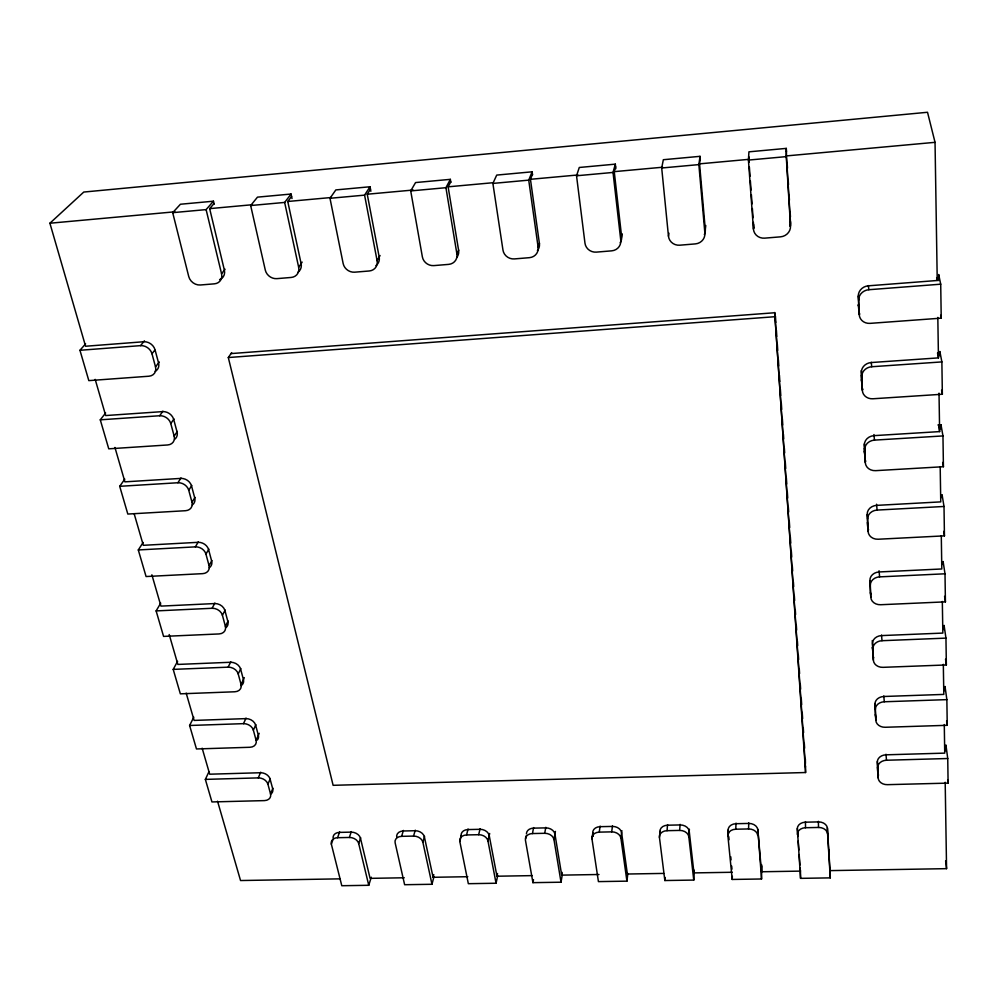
<?xml version="1.0" encoding="UTF-8"?>
<svg xmlns="http://www.w3.org/2000/svg" width="998" height="998" viewBox="0 0 998 998"><rect width="100%" height="100%" fill="white"/><g stroke="black" fill="none" stroke-linecap="round" stroke-linejoin="round"><path stroke-width="1.5" d="M231.673 352.643L228.305 357.546L333.12 785.314L805.573 772.527L774.722 312.486M800.159 868.11L800.371 871.117L761.499 871.765L761.599 866.202M728.178 829.874L727.904 835.962L732.22 879.45L761.536 878.989L761.786 865.004M761.536 878.989L757.844 829.238M757.707 835.351A8.558 6.549 4.6 0 0 748.575 828.951L748.75 822.851M727.904 835.962A8.545 6.537 5 0 1 735.775 829.213L736.013 823.138M732.22 879.45L732.345 876.356M790.478 221.444L790.503 225.935A10.666 10.042 -13.8 0 1 780.523 236.838L764.693 238.148A10.616 10.03 -11.8 0 1 753.428 229.053L753.64 224.562M753.428 229.053L748.425 160.079L748.924 151.833L786.274 148.39L786.461 151.434M749.036 162.424L748.962 156.886M732.295 872.264L693.959 872.901L694.146 870.144M660.04 831.322L659.441 837.384L664.855 880.535L693.76 880.074L694.284 872.352M693.76 880.074L688.82 836.773L689.381 829.188M688.82 836.773A8.458 6.487 6.9 0 0 679.638 830.411L680.137 824.36M664.855 880.535L665.13 877.454M659.441 837.384A8.446 6.475 7.3 0 1 667.026 830.685L667.575 824.635M700.297 159.43L700.022 156.337L663.346 159.717L661.699 168.001L668.46 236.189A10.429 9.943 2 0 0 679.788 245.196L695.344 243.899A10.467 9.968 -0.9 0 0 704.875 233.133L705.773 225.486M592.849 832.756L591.951 838.769L598.426 881.608L626.931 881.147L627.842 873.475M626.931 881.147L620.906 838.17L621.866 830.635M620.906 838.17A8.383 6.412 9.2 0 0 611.687 831.858L612.498 825.845M704.875 233.133L698.862 164.608L700.022 156.337M704.351 234.567A10.404 9.93 -1.2 0 0 705.299 229.503L699.561 163.847L700.247 158.907M591.951 838.769A8.371 6.4 9.6 0 1 599.249 832.132L600.122 826.119M598.975 874.498L561.699 875.134L562.161 872.402M533.618 827.579L532.445 833.555A8.296 6.312 11.7 0 0 525.422 840.141L532.932 882.656L561.026 882.207L562.311 874.585M668.46 236.189L668.972 233.195M561.026 882.207L553.965 839.555L555.424 831.434M553.965 839.555A8.308 6.337 11.4 0 0 544.708 833.293L545.819 827.317M532.932 882.656L533.506 879.612M525.721 838.644L526.32 835.65M532.171 875.62L496.942 876.219L497.54 873.5M461.313 835.551L459.816 841.501L468.336 883.692L496.056 883.242L497.69 875.67M496.056 883.242L487.96 840.915L489.681 833.467M487.96 840.915A8.246 6.25 13.4 0 0 478.666 834.702L480.088 828.752M615.828 168.724L615.317 164.146L579.289 167.477L576.532 175.773L584.978 243.213A10.317 9.793 16.9 0 0 596.367 252.12L611.662 250.847A10.329 9.818 14.5 0 0 620.756 240.206L622.265 233.881M459.816 841.501A8.233 6.225 13.8 0 1 466.577 834.952L468.05 829.014M467.812 876.706L433.082 877.292L433.793 874.597M403.392 830.436L401.633 836.336A8.171 6.138 15.8 0 0 395.133 842.836L404.627 884.715L431.972 884.278L433.955 876.743M620.195 242.701A10.279 9.78 14.5 0 0 621.617 236.576L614.244 171.644L615.604 166.678M620.756 240.206L613.034 172.442L615.317 164.146M431.972 884.278L422.89 842.262L424.549 836.336M422.89 842.262A8.184 6.163 15.4 0 0 413.559 836.087L415.255 830.174M332.895 839.742L331.348 844.146L341.79 885.725L368.761 885.288L371.281 877.205M368.761 885.288L358.719 843.584L360.665 837.684M331.348 844.146A8.134 6.05 17.6 0 1 337.598 837.709L349.35 837.459L351.333 831.584M337.598 837.709L339.632 831.833M532.533 174.912L532.109 171.818L496.717 175.087L492.887 183.42L502.967 250.099A10.267 9.581 26.9 0 0 514.407 258.919L529.439 257.671A10.267 9.631 25.5 0 0 538.122 247.155L539.481 243.287M537.423 250.598A10.217 9.593 25.6 0 0 539.407 243.512L530.449 179.303L532.458 174.326M538.122 247.155L528.728 180.139L532.109 171.818M208.944 771.741L205.351 779.388L211.95 801.943L264.458 800.608A8.258 6.188 20.3 0 0 270.545 793.946L272.916 788.22M270.545 793.946L267.926 784.203L270.308 778.502M205.351 779.388L258.27 777.891L260.703 772.202M193.787 717.2L189.608 725.484L196.469 748.962L249.937 747.277A8.433 6.425 21.6 0 0 256.099 740.316L259.206 733.318M256.099 740.316L253.367 730.174L255.875 724.61M189.608 725.484L243.5 723.65L246.057 718.098M450.846 182.409L450.348 179.353L415.567 182.559L410.714 190.917L422.366 256.873A10.242 9.356 32.5 0 0 433.868 265.605L448.638 264.383A10.242 9.406 31.7 0 0 456.909 253.979L458.706 250.111M177.594 661.325L173.203 669.384L180.351 693.835L234.817 691.776A8.633 6.674 23.2 0 0 241.054 684.478L244.31 677.667M241.054 684.478L238.21 673.912L240.842 668.498M173.203 669.384L228.118 667.163L230.8 661.774M160.728 603.129L156.125 610.913L163.572 636.4L219.073 633.942A8.832 6.936 25 0 0 225.386 626.282L228.118 621.018M225.386 626.282L222.417 615.279L225.186 610.04M456.834 257.334A10.192 9.369 31.9 0 0 458.606 250.336L448.127 186.826L450.759 181.836M456.909 253.979L445.931 187.699L450.348 179.353M156.125 610.913L212.087 608.281L214.894 603.066M143.138 542.45L138.298 549.948L146.07 576.532L202.656 573.65A9.057 7.211 27 0 0 209.044 565.604L211.913 560.527M370.869 191.292L370.021 186.763L335.839 189.919L329.989 198.29L343.15 263.534A10.229 9.132 35.7 0 0 354.714 272.18L369.223 270.982A10.229 9.182 35.2 0 0 377.107 260.678L380.063 255.525M209.044 565.604L205.95 554.115L208.856 549.075M138.298 549.948L195.358 546.867L198.315 541.852M124.787 479.14L119.71 486.313L127.819 514.057L185.516 510.714A9.294 7.51 29.5 0 0 191.99 502.268L195.009 497.403M191.99 502.268L188.747 490.268L191.803 485.44M375.922 265.63A10.18 9.144 35.4 0 0 379.19 257.047L367.239 194.223L370.483 189.208M119.71 486.313L177.893 482.745L181.012 477.955M377.107 260.678L364.582 195.134L370.021 186.763M292.015 198.515L291.067 194.036L257.472 197.142L250.66 205.538L265.293 270.084A10.217 8.907 37.6 0 0 276.895 278.642L291.154 277.456A10.217 8.957 37.3 0 0 298.664 267.277L302.157 262.112M105.626 413.01L100.274 419.821L108.757 448.826L167.614 444.971A9.556 7.797 32.3 0 0 174.163 436.089L177.345 431.46M174.163 436.089L170.783 423.551L174.001 418.96M100.274 419.821L159.655 415.742L162.923 411.188M298.115 272.13A10.167 8.92 37.5 0 0 301.122 263.634L287.761 201.484L291.578 196.469M250.66 205.538L284.655 202.432L291.067 194.036M85.591 343.873L79.952 350.286L88.822 380.625L148.889 376.221A9.83 8.109 35.5 0 0 155.513 366.877L159.293 361.962M214.171 204.216L213.46 201.197L180.426 204.241L172.691 212.661L188.734 276.521A10.217 8.695 38.9 0 0 200.386 284.991L214.42 283.831A10.217 8.732 38.7 0 0 221.556 273.764L225.061 269.235M155.513 366.877L151.983 353.754L154.84 350.111M79.952 350.286L140.556 345.632L144.448 340.817M219.597 279.627A10.167 8.695 38.8 0 0 224.375 270.121L209.655 208.632L214.021 203.592M172.691 212.661L206.112 209.605L213.46 201.197M155.189 371.331A9.793 8.084 35.6 0 0 158.557 362.923L155.052 349.836A9.843 8.146 36.2 0 0 143.687 341.753L85.578 346.244L49.9 223.228L83.77 192.053L927.516 112.275L935.039 142.327L937.234 280.5L868.397 285.815A10.554 9.581 -15.1 0 0 858.292 296.256L858.879 310.603A10.504 9.506 -14.1 0 0 859.814 314.183M49.9 223.228L174.875 211.801M209.655 208.632L252.419 204.715M287.761 201.484L331.336 197.504M367.239 194.223L413.11 190.032M448.127 186.826L493.299 182.696M530.449 179.303L577.967 174.962M614.244 171.644L662.622 167.227M699.561 163.847L748.812 159.343M789.905 226.209A10.604 10.005 -14.2 0 0 790.478 222.317L786.436 155.913L935.039 142.327M329.989 198.29L364.582 195.134M410.714 190.917L445.931 187.699M492.887 183.42L528.728 180.139M576.532 175.773L613.034 172.442M661.699 168.001L698.862 164.608M748.425 160.079L786.274 156.624L786.274 148.39M859.253 314.595L858.667 300.198A10.604 9.618 -14.8 0 1 868.834 289.719L940.715 284.193L941.226 318.15L870.094 323.364A10.554 9.543 -13.9 0 1 859.253 314.595L858.305 304.677A10.417 9.444 -14.5 0 0 858.455 305.912M231.012 353.591L774.71 312.748L805.486 767.113M228.305 357.546L774.66 316.728M937.821 317.414L938.457 357.883L871.279 362.536A10.279 9.144 -10.7 0 0 861.411 372.429L861.96 386.089A10.229 9.069 -10 0 0 862.883 389.507M862.359 390.38L861.798 376.658A10.329 9.182 -10.5 0 1 871.728 366.74L941.875 361.912L942.349 394.235L872.926 398.776A10.279 9.107 -9.9 0 1 862.359 390.38L861.935 385.814M937.933 424.998L941.002 424.811L942.96 435.926L943.422 466.715L875.62 470.657A10.03 8.683 -7.1 0 1 865.303 462.585L864.942 458.356M939.018 393.15L939.629 431.598L874.036 435.639A10.017 8.732 -7.7 0 0 864.38 445.008L864.917 458.032A9.98 8.658 -7.2 0 0 865.802 461.301M865.303 462.585L864.767 449.512A10.067 8.757 -7.5 0 1 874.473 440.118L942.96 435.926M868.123 531.46L867.611 518.985A9.83 8.371 -5.4 0 1 877.105 510.078L944.008 506.473L944.445 535.851L878.19 539.232A9.793 8.296 -5 0 1 868.123 531.46L867.362 522.441M870.805 597.253L870.318 585.327A9.606 7.996 -3.8 0 1 879.612 576.869L945.006 573.8L945.418 601.856L880.648 604.726A9.568 7.934 -3.5 0 1 870.805 597.253L870.431 592.612M873.375 660.14L872.913 648.737A9.394 7.647 -2.5 0 1 882.007 640.704L945.954 638.121L946.354 664.955L883.005 667.338A9.356 7.585 -2.3 0 1 873.375 660.14L872.926 654.451M875.832 720.319L875.396 709.403A9.194 7.323 -1.5 0 1 884.29 701.769L946.865 699.635L947.239 725.309L885.251 727.268A9.157 7.26 -1.3 0 1 875.832 720.319L875.383 714.443M878.19 777.966L877.766 767.512A8.994 7.011 -0.7 0 1 886.486 760.239L947.738 758.517L948.1 783.118L887.409 784.665A8.957 6.961 -0.5 0 1 878.19 777.966L877.379 767.1M401.633 836.336L413.559 836.087M466.577 834.952L478.666 834.702M532.445 833.555L544.708 833.293M599.249 832.132L611.687 831.858M667.026 830.685L679.638 830.411M735.775 829.213L748.575 828.951M797.377 834.54A8.645 6.612 2.8 0 1 805.536 827.729L818.522 827.454A8.67 6.612 2.3 0 1 827.604 833.916L830.286 877.878L800.558 878.352L797.315 828.402M340.093 878.851L240.543 880.535L217.539 801.207M404.277 877.778L370.083 878.352L360.478 838.245A8.109 6.05 17.3 0 0 351.146 832.132L339.432 832.394A8.096 6.038 17.6 0 0 333.083 838.008M663.645 873.412L627.368 874.023L621.604 832.706A8.346 6.4 9.1 0 0 612.423 826.419L600.035 826.681A8.333 6.387 9.5 0 0 592.775 833.318L593.224 836.374M797.864 836.511L797.327 828.976A8.608 6.587 2.7 0 1 805.448 822.19L818.385 821.903A8.62 6.599 2.3 0 1 827.429 828.34L830.012 870.618L946.566 868.659L945.193 782.282M95.184 379.377L105.688 415.555L162.624 411.613A9.556 7.834 32.9 0 1 173.689 419.397L177.045 431.897A9.506 7.784 32.4 0 1 174.588 439.357M114.932 447.453L124.912 481.847L180.725 478.404A9.294 7.535 30 0 1 191.516 485.901L194.722 497.852A9.244 7.485 29.5 0 1 192.277 504.963M134.231 513.995L143.313 545.307L198.041 542.326A9.057 7.248 27.5 0 1 208.582 549.549L211.651 561.001A9.019 7.198 27.1 0 1 209.206 567.787M151.871 574.798L160.952 606.11L214.632 603.565A8.832 6.974 25.4 0 1 224.924 610.526L227.868 621.517A8.795 6.924 25 0 1 226.184 627.43M169.198 634.528L177.869 664.431L230.538 662.273A8.633 6.712 23.5 0 1 240.593 669.009L243.425 679.538A8.595 6.662 23.2 0 1 240.992 685.738M186.189 693.136L194.111 720.419L245.807 718.622A8.433 6.45 21.9 0 1 255.638 725.134L258.345 735.252A8.408 6.412 21.7 0 1 257.284 740.067M202.157 748.188L209.705 774.199L260.478 772.739A8.258 6.213 20.6 0 1 270.084 779.039L272.691 788.757A8.221 6.175 20.3 0 1 271.007 793.946M206.112 209.605L221.556 273.764M284.655 202.432L298.664 267.277M433.082 877.292L424.387 836.885A8.146 6.15 15.4 0 0 415.093 830.735L403.229 830.997A8.146 6.125 15.8 0 0 396.755 837.472M940.715 284.193L938.694 274.512L938.781 280.625M936.635 277.606L937.234 280.5M940.64 315.281L941.226 318.15M941.875 361.912L939.866 351.483L939.941 356.049M496.942 876.219L489.207 835.513A8.209 6.238 13.4 0 0 479.951 829.313L467.912 829.575A8.196 6.225 13.8 0 0 461.176 836.112M937.521 352.905L938.457 357.883M941.601 390.206L942.349 394.235M938.706 426.283L939.629 431.598M942.686 462.448L943.422 466.715M561.699 875.134L554.938 834.116A8.271 6.325 11.3 0 0 545.719 827.878L533.506 828.14A8.258 6.3 11.7 0 0 526.433 833.891M944.008 506.473L942.075 494.746L942.124 497.815M943.721 531.373L944.445 535.851M945.006 573.8L943.11 561.537L943.147 564.631M944.582 596.317L945.418 601.856M945.954 638.121L944.083 625.384L944.158 629.825M945.53 659.204L946.354 664.955M946.865 699.635L945.031 686.462L945.094 690.965M946.64 720.868L947.239 725.309M947.738 758.517L945.929 744.97L946.017 751.082M947.701 780.074L948.1 783.118M945.63 860.925L946.566 868.659M693.959 872.901L689.231 831.272A8.433 6.475 6.9 0 0 680.087 824.934L667.525 825.209A8.408 6.462 7.3 0 0 659.977 831.895M868.372 285.565L868.834 289.719M871.254 362.274L871.728 366.74M873.924 434.567L874.473 440.118M728.465 833.542L728.153 830.448A8.508 6.524 5 0 1 735.988 823.712L748.737 823.425A8.52 6.537 4.6 0 1 757.831 829.825L761.499 871.765M728.765 836.648L729.076 839.742M730.761 856.771L731.06 859.877M731.671 866.064L731.983 869.158M858.268 296.007L858.667 300.198M876.543 504.24L877.105 510.078M861.249 370.657L861.798 376.658M879.051 570.769L879.612 576.869M861.199 375.211L861.623 382.284M881.508 635.065L882.007 640.704M864.28 443.923L864.767 449.512M864.206 448.426L864.567 454.127M883.791 695.943L884.29 701.769M867.237 514.581L867.611 518.985M885.987 754.251L886.486 760.239M869.944 580.724L870.318 585.327M872.264 640.566L872.913 648.737M872.614 650.384L872.377 647.328A9.244 7.535 -2.5 0 0 872.489 648.301M874.947 703.565L875.396 709.403M877.317 761.499L877.766 767.512M749.373 167.028L750.034 176.259M750.371 180.863L751.045 190.082M751.382 194.697L752.043 203.916M752.38 208.52L753.041 217.751M753.378 222.354L753.602 225.423A10.566 9.992 -12.2 0 0 754.151 227.981M798.2 841.015L798.849 850.047M799.173 854.562L799.934 865.091M775.434 316.179L775.845 322.391M776.382 330.163L776.793 336.376M777.317 344.148L777.741 350.36M778.378 359.692L778.789 365.904M779.426 375.223L779.837 381.448M780.361 389.22L780.785 395.433M781.309 403.204L781.733 409.417M782.357 418.736L782.781 424.961M783.418 434.28L783.729 438.945M784.353 448.264L784.678 452.93M785.301 462.249L785.725 468.474M786.349 477.793L786.773 484.005M787.297 491.777L787.721 498.002M788.345 507.321L788.67 511.986M789.293 521.305L789.717 527.518M790.341 536.849L790.765 543.062M791.289 550.834L791.713 557.046M792.337 566.377L792.649 571.031M793.385 581.909L793.709 586.575M794.333 595.906L794.645 600.559M795.281 609.89L795.593 614.543M796.329 625.422L796.641 630.087M797.377 640.966L797.701 645.631M798.325 654.95L798.637 659.616M799.273 668.934L799.585 673.6M800.321 684.478L800.633 689.144M801.269 698.463L801.681 704.688M802.217 712.447L802.629 718.672M803.265 727.991L803.577 732.657M804.313 743.535L804.625 748.201M787.173 163.26L787.472 168.2M788.208 180.139L788.482 184.742M789.131 195.483L789.418 200.199M790.167 212.362L790.441 216.965M828.078 835.126L828.265 838.183M828.989 850.184L829.276 854.762M786.274 156.624L790.503 225.935M829.962 868.035L830.286 877.878M829.912 867.823L830.012 870.618M827.404 827.766L827.604 833.916M818.372 821.329L818.522 827.454M941.002 424.811L941.077 429.389M940.191 466.852L940.752 501.882L876.656 505.375A9.78 8.333 -5.5 0 0 867.212 514.257L867.724 526.695A9.743 8.271 -5.2 0 0 868.584 529.813M941.289 535.701L941.813 568.972L879.163 571.954A9.556 7.972 -3.9 0 0 869.919 580.387L870.406 592.276A9.518 7.909 -3.6 0 0 870.817 594.297M942.324 601.457L942.836 633.081L881.558 635.589A9.356 7.622 -2.6 0 0 872.501 643.61L872.976 654.975A9.306 7.56 -2.4 0 0 873.799 657.832M943.322 664.344L943.809 694.408L883.841 696.492A9.144 7.298 -1.6 0 0 874.984 704.114L875.433 715.005A9.119 7.236 -1.4 0 0 875.82 716.863M944.283 724.536L944.732 753.128L886.037 754.812A8.957 6.998 -0.7 0 0 877.354 762.073L877.778 772.502A8.92 6.936 -0.6 0 0 878.564 775.134M805.361 759.079L805.436 763.557M805.486 766.551L805.573 772.527M805.436 821.616L805.536 827.729M800.471 870.568L800.558 878.352M791.277 551.882L791.289 556.185M786.424 150.985L786.436 155.913M864.455 452.418A9.905 8.608 -7.4 0 1 864.33 451.308M861.524 380.912A10.155 9.019 -10.3 0 1 861.386 379.739M258.27 777.891A8.296 6.225 20.5 0 1 267.926 784.203M212.087 608.281A8.87 6.986 25.3 0 1 222.417 615.279M228.118 667.163A8.67 6.724 23.5 0 1 238.21 673.912M159.655 415.742A9.606 7.859 32.8 0 1 170.783 423.551M243.5 723.65A8.471 6.475 21.9 0 1 253.367 730.174M140.556 345.632A9.893 8.171 36.1 0 1 151.983 353.754M177.893 482.745A9.344 7.56 30 0 1 188.747 490.268M195.358 546.867A9.094 7.273 27.5 0 1 205.95 554.115M349.35 837.459A8.134 6.063 17.2 0 1 358.719 843.584"/></g></svg>
